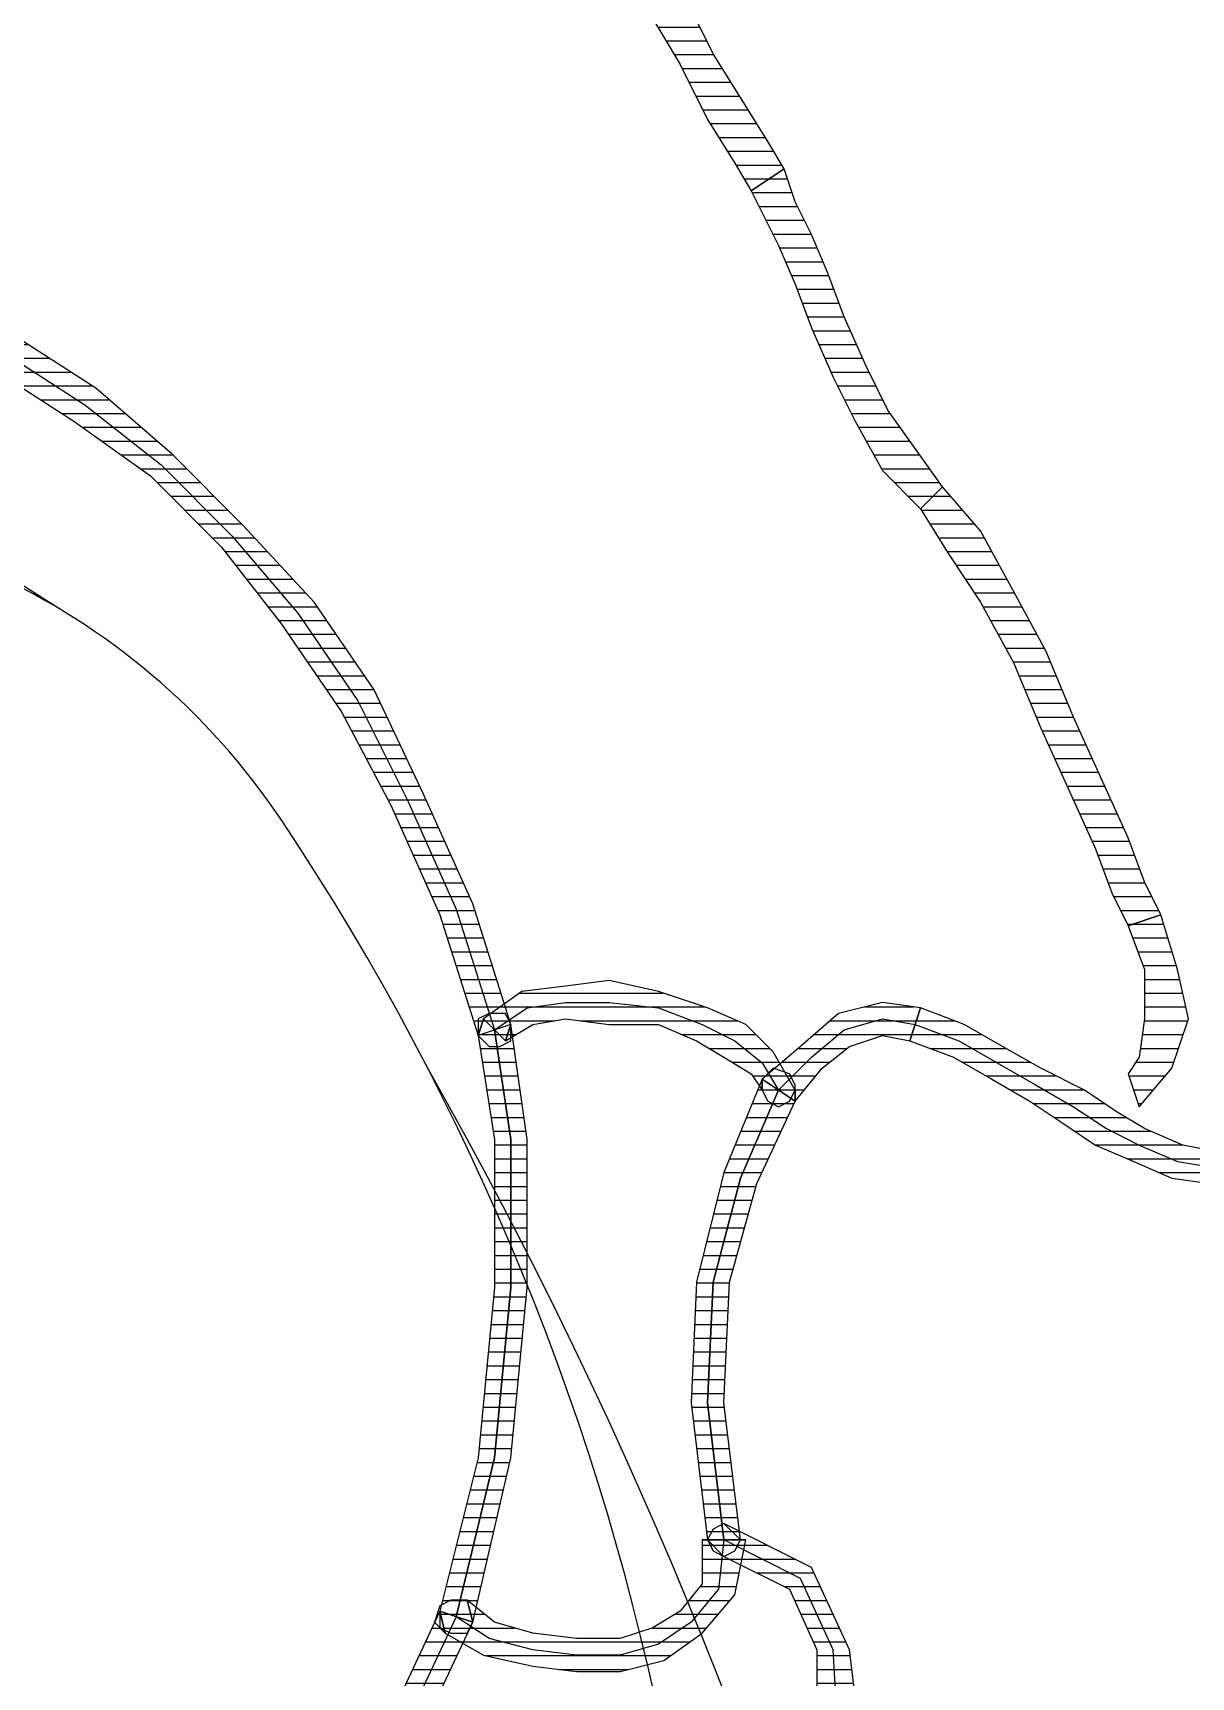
# Model space of a CAD drawing. Header units: millimetres. Extents: x 33350 to 35310, y -217097 to -211540.
# Drawn here: x 34466.5 to 34476.99, y -214526.73 to -214511.83 of the extents above; entities that cross this region are included whole.
import ezdxf

# ---------------------------------------------------------------- set-up
doc = ezdxf.new("R2010")
doc.units = ezdxf.units.MM
doc.header["$LTSCALE"] = 60
doc.header["$MEASUREMENT"] = 0
pattern_1 = [(360, (-5108.51305, -673.59423), (1e-16, 0.125), [25])]

# ---------------------------------------------------------------- blocks, each defined once
blk = doc.blocks.new('by')
at = {"ltscale": 30}
h = blk.add_hatch(dxfattribs=at)
h.set_pattern_fill('DC_LINES', color=256, scale=0.1, style=0)
h.set_pattern_definition(pattern_1)
edge = h.paths.add_edge_path(flags=0)
edge.add_line((6408.621, 2233.102), (6408.522, 2233.102))
edge.add_line((6408.522, 2233.102), (6410.007, 2232.754))
edge.add_line((6410.007, 2232.754), (6411.342, 2232.158))
edge.add_line((6411.342, 2232.158), (6412.529, 2231.314))
edge.add_line((6412.529, 2231.314), (6413.519, 2230.32))
edge.add_line((6413.519, 2230.32), (6414.41, 2229.277))
edge.add_line((6414.41, 2229.277), (6415.102, 2228.234))
edge.add_line((6415.102, 2228.234), (6415.596, 2227.191))
edge.add_line((6415.596, 2227.191), (6415.993, 2226.346))
edge.add_line((6415.993, 2226.346), (6415.696, 2226.247))
edge.add_line((6415.696, 2226.247), (6415.3, 2227.092))
edge.add_line((6415.3, 2227.092), (6414.805, 2228.035))
edge.add_line((6414.805, 2228.035), (6414.113, 2229.079))
edge.add_line((6414.113, 2229.079), (6413.321, 2230.122))
edge.add_line((6413.321, 2230.122), (6412.332, 2231.016))
edge.add_line((6412.332, 2231.016), (6411.144, 2231.86))
edge.add_line((6411.144, 2231.86), (6409.907, 2232.456))
edge.add_line((6409.907, 2232.456), (6408.522, 2232.804))
edge.add_line((6408.522, 2232.804), (6408.423, 2232.804))
edge.add_line((6408.423, 2232.804), (6408.522, 2232.804))
edge.add_line((6408.522, 2232.804), (6408.423, 2232.854))
edge.add_line((6408.423, 2232.854), (6408.374, 2232.953))
edge.add_line((6408.374, 2232.953), (6408.423, 2233.052))
edge.add_line((6408.423, 2233.052), (6408.522, 2233.102))
h = blk.add_hatch(dxfattribs=at)
h.set_pattern_fill('DC_LINES', color=256, scale=0.1, style=0)
h.set_pattern_definition(pattern_1)
edge = h.paths.add_edge_path(flags=0)
edge.add_line((6418.12, 2225.601), (6418.268, 2225.75))
edge.add_line((6418.268, 2225.75), (6418.862, 2226.048))
edge.add_line((6418.862, 2226.048), (6419.11, 2226.595))
edge.add_line((6419.11, 2226.595), (6419.11, 2227.439))
edge.add_line((6419.11, 2227.439), (6419.11, 2228.482))
edge.add_line((6419.11, 2228.482), (6419.159, 2229.526))
edge.add_line((6419.159, 2229.526), (6419.407, 2230.569))
edge.add_line((6419.407, 2230.569), (6420.05, 2231.513))
edge.add_line((6420.05, 2231.513), (6421.187, 2232.158))
edge.add_line((6421.187, 2232.158), (6421.287, 2231.86))
edge.add_line((6421.287, 2231.86), (6420.248, 2231.214))
edge.add_line((6420.248, 2231.214), (6419.703, 2230.469))
edge.add_line((6419.703, 2230.469), (6419.456, 2229.526))
edge.add_line((6419.456, 2229.526), (6419.506, 2228.482))
edge.add_line((6419.506, 2228.482), (6419.506, 2227.439))
edge.add_line((6419.506, 2227.439), (6419.407, 2226.595))
edge.add_line((6419.407, 2226.595), (6419.06, 2225.85))
edge.add_line((6419.06, 2225.85), (6418.268, 2225.452))
edge.add_line((6418.268, 2225.452), (6418.417, 2225.601))
edge.add_line((6418.417, 2225.601), (6418.268, 2225.452))
edge.add_line((6418.268, 2225.452), (6418.17, 2225.502))
edge.add_line((6418.17, 2225.502), (6418.12, 2225.601))
edge.add_line((6418.12, 2225.601), (6418.17, 2225.701))
edge.add_line((6418.17, 2225.701), (6418.268, 2225.75))
h = blk.add_hatch(dxfattribs=at)
h.set_pattern_fill('DC_LINES', color=256, scale=0.1, style=0)
h.set_pattern_definition(pattern_1)
edge = h.paths.add_edge_path(flags=0)
edge.add_line((6415.696, 2226.247), (6415.745, 2226.446))
edge.add_line((6415.745, 2226.446), (6416.092, 2226.644))
edge.add_line((6416.092, 2226.644), (6416.537, 2226.744))
edge.add_line((6416.537, 2226.744), (6416.932, 2226.793))
edge.add_line((6416.932, 2226.793), (6417.329, 2226.793))
edge.add_line((6417.329, 2226.793), (6417.724, 2226.694))
edge.add_line((6417.724, 2226.694), (6418.071, 2226.446))
edge.add_line((6418.071, 2226.446), (6418.368, 2226.098))
edge.add_line((6418.368, 2226.098), (6418.467, 2225.601))
edge.add_line((6418.467, 2225.601), (6418.071, 2225.601))
edge.add_line((6418.071, 2225.601), (6418.071, 2225.999))
edge.add_line((6418.071, 2225.999), (6417.873, 2226.247))
edge.add_line((6417.873, 2226.247), (6417.626, 2226.396))
edge.add_line((6417.626, 2226.396), (6417.329, 2226.495))
edge.add_line((6417.329, 2226.495), (6416.932, 2226.495))
edge.add_line((6416.932, 2226.495), (6416.537, 2226.446))
edge.add_line((6416.537, 2226.446), (6416.19, 2226.346))
edge.add_line((6416.19, 2226.346), (6415.943, 2226.148))
edge.add_line((6415.943, 2226.148), (6415.993, 2226.346))
edge.add_line((6415.993, 2226.346), (6415.943, 2226.148))
edge.add_line((6415.943, 2226.148), (6415.795, 2226.148))
edge.add_line((6415.795, 2226.148), (6415.696, 2226.197))
edge.add_line((6415.696, 2226.197), (6415.646, 2226.346))
edge.add_line((6415.646, 2226.346), (6415.745, 2226.446))
h = blk.add_hatch(dxfattribs=at)
h.set_pattern_fill('DC_LINES', color=256, scale=0.1, style=0)
h.set_pattern_definition(pattern_1)
h.paths.add_polyline_path([(6415.993, 2226.346), (6416.339, 2224.856), (6416.487, 2223.316), (6416.487, 2221.975), (6416.339, 2220.932), (6416.042, 2221.031), (6416.19, 2221.975), (6416.19, 2223.316), (6416.042, 2224.856), (6415.696, 2226.247), (6415.696, 2226.396), (6415.795, 2226.446), (6415.943, 2226.446)], flags=0)
h = blk.add_hatch(dxfattribs=at)
h.set_pattern_fill('DC_LINES', color=256, scale=0.1, style=0)
h.set_pattern_definition(pattern_1)
edge = h.paths.add_edge_path(flags=0)
edge.add_line((6416.092, 2220.882), (6416.042, 2221.031))
edge.add_line((6416.042, 2221.031), (6416.19, 2221.975))
edge.add_line((6416.19, 2221.975), (6416.19, 2223.316))
edge.add_line((6416.19, 2223.316), (6416.042, 2224.856))
edge.add_line((6416.042, 2224.856), (6415.696, 2226.247))
edge.add_line((6415.696, 2226.247), (6415.993, 2226.346))
edge.add_line((6415.993, 2226.346), (6416.339, 2224.856))
edge.add_line((6416.339, 2224.856), (6416.487, 2223.316))
edge.add_line((6416.487, 2223.316), (6416.487, 2221.975))
edge.add_line((6416.487, 2221.975), (6416.339, 2220.932))
edge.add_line((6416.339, 2220.932), (6416.29, 2221.081))
edge.add_line((6416.29, 2221.081), (6416.339, 2220.932))
edge.add_line((6416.339, 2220.932), (6416.29, 2220.833))
edge.add_line((6416.29, 2220.833), (6416.141, 2220.833))
edge.add_line((6416.141, 2220.833), (6416.042, 2220.882))
edge.add_line((6416.042, 2220.882), (6416.042, 2221.031))
h = blk.add_hatch(dxfattribs=at)
h.set_pattern_fill('DC_LINES', color=256, scale=0.1, style=0)
h.set_pattern_definition(pattern_1)
edge = h.paths.add_edge_path(flags=0)
edge.add_line((6418.467, 2225.601), (6418.417, 2225.601))
edge.add_line((6418.417, 2225.601), (6418.268, 2224.359))
edge.add_line((6418.268, 2224.359), (6418.318, 2223.267))
edge.add_line((6418.318, 2223.267), (6418.565, 2222.372))
edge.add_line((6418.565, 2222.372), (6418.912, 2221.627))
edge.add_line((6418.912, 2221.627), (6418.615, 2221.429))
edge.add_line((6418.615, 2221.429), (6418.268, 2222.273))
edge.add_line((6418.268, 2222.273), (6418.021, 2223.267))
edge.add_line((6418.021, 2223.267), (6417.971, 2224.359))
edge.add_line((6417.971, 2224.359), (6418.12, 2225.601))
edge.add_line((6418.12, 2225.601), (6418.071, 2225.601))
edge.add_line((6418.071, 2225.601), (6418.12, 2225.601))
edge.add_line((6418.12, 2225.601), (6418.17, 2225.701))
edge.add_line((6418.17, 2225.701), (6418.268, 2225.75))
edge.add_line((6418.268, 2225.75), (6418.368, 2225.701))
edge.add_line((6418.368, 2225.701), (6418.417, 2225.601))
h = blk.add_hatch(dxfattribs=at)
h.set_pattern_fill('DC_LINES', color=256, scale=0.1, style=0)
h.set_pattern_definition(pattern_1)
h.paths.add_polyline_path([(6418.615, 2221.429), (6418.268, 2222.273), (6418.021, 2223.267), (6417.971, 2224.359), (6418.12, 2225.601), (6418.417, 2225.601), (6418.268, 2224.359), (6418.318, 2223.267), (6418.565, 2222.372), (6418.912, 2221.627), (6418.912, 2221.478), (6418.862, 2221.379), (6418.714, 2221.329)], flags=0)
h = blk.add_hatch(dxfattribs=at)
h.set_pattern_fill('DC_LINES', color=256, scale=0.1, style=0)
h.set_pattern_definition(pattern_1)
edge = h.paths.add_edge_path(flags=0)
edge.add_line((6422.82, 2222.124), (6422.672, 2222.074))
edge.add_line((6422.672, 2222.074), (6422.425, 2222.025))
edge.add_line((6422.425, 2222.025), (6422.078, 2221.876))
edge.add_line((6422.078, 2221.876), (6421.831, 2221.727))
edge.add_line((6421.831, 2221.727), (6421.534, 2221.528))
edge.add_line((6421.534, 2221.528), (6421.138, 2221.329))
edge.add_line((6421.138, 2221.329), (6420.792, 2221.131))
edge.add_line((6420.792, 2221.131), (6420.445, 2220.932))
edge.add_line((6420.445, 2220.932), (6420.05, 2220.783))
edge.add_line((6420.05, 2220.783), (6419.951, 2221.081))
edge.add_line((6419.951, 2221.081), (6420.346, 2221.23))
edge.add_line((6420.346, 2221.23), (6420.693, 2221.429))
edge.add_line((6420.693, 2221.429), (6421.039, 2221.627))
edge.add_line((6421.039, 2221.627), (6421.336, 2221.826))
edge.add_line((6421.336, 2221.826), (6421.633, 2222.025))
edge.add_line((6421.633, 2222.025), (6421.979, 2222.174))
edge.add_line((6421.979, 2222.174), (6422.326, 2222.323))
edge.add_line((6422.326, 2222.323), (6422.672, 2222.372))
edge.add_line((6422.672, 2222.372), (6422.523, 2222.323))
edge.add_line((6422.523, 2222.323), (6422.672, 2222.422))
edge.add_line((6422.672, 2222.422), (6422.82, 2222.372))
edge.add_line((6422.82, 2222.372), (6422.87, 2222.223))
edge.add_line((6422.87, 2222.223), (6422.82, 2222.074))
edge.add_line((6422.82, 2222.074), (6422.672, 2222.025))
h = blk.add_hatch(dxfattribs=at)
h.set_pattern_fill('DC_LINES', color=256, scale=0.1, style=0)
h.set_pattern_definition(pattern_1)
edge = h.paths.add_edge_path(flags=0)
edge.add_line((6418.912, 2221.627), (6418.912, 2221.528))
edge.add_line((6418.912, 2221.528), (6418.714, 2221.18))
edge.add_line((6418.714, 2221.18), (6418.467, 2220.932))
edge.add_line((6418.467, 2220.932), (6418.12, 2220.783))
edge.add_line((6418.12, 2220.783), (6417.675, 2220.634))
edge.add_line((6417.675, 2220.634), (6417.229, 2220.535))
edge.add_line((6417.229, 2220.535), (6416.834, 2220.584))
edge.add_line((6416.834, 2220.584), (6416.438, 2220.634))
edge.add_line((6416.438, 2220.634), (6416.092, 2220.882))
edge.add_line((6416.092, 2220.882), (6416.29, 2221.081))
edge.add_line((6416.29, 2221.081), (6416.537, 2220.932))
edge.add_line((6416.537, 2220.932), (6416.834, 2220.882))
edge.add_line((6416.834, 2220.882), (6417.229, 2220.932))
edge.add_line((6417.229, 2220.932), (6417.675, 2220.932))
edge.add_line((6417.675, 2220.932), (6418.021, 2221.081))
edge.add_line((6418.021, 2221.081), (6418.268, 2221.23))
edge.add_line((6418.268, 2221.23), (6418.515, 2221.379))
edge.add_line((6418.515, 2221.379), (6418.615, 2221.528))
edge.add_line((6418.615, 2221.528), (6418.615, 2221.429))
edge.add_line((6418.615, 2221.429), (6418.615, 2221.528))
edge.add_line((6418.615, 2221.528), (6418.665, 2221.627))
edge.add_line((6418.665, 2221.627), (6418.763, 2221.677))
edge.add_line((6418.763, 2221.677), (6418.862, 2221.627))
edge.add_line((6418.862, 2221.627), (6418.912, 2221.528))
h = blk.add_hatch(dxfattribs=at)
h.set_pattern_fill('DC_LINES', color=256, scale=0.1, style=0)
h.set_pattern_definition(pattern_1)
edge = h.paths.add_edge_path(flags=0)
edge.add_line((6420.05, 2220.783), (6419.703, 2220.733))
edge.add_line((6419.703, 2220.733), (6419.307, 2220.833))
edge.add_line((6419.307, 2220.833), (6418.961, 2221.131))
edge.add_line((6418.961, 2221.131), (6418.615, 2221.429))
edge.add_line((6418.615, 2221.429), (6418.912, 2221.627))
edge.add_line((6418.912, 2221.627), (6419.159, 2221.329))
edge.add_line((6419.159, 2221.329), (6419.407, 2221.131))
edge.add_line((6419.407, 2221.131), (6419.703, 2221.031))
edge.add_line((6419.703, 2221.031), (6419.951, 2221.081))
h = blk.add_hatch(dxfattribs=at)
h.set_pattern_fill('DC_LINES', color=256, scale=0.1, style=0)
h.set_pattern_definition(pattern_1)
edge = h.paths.add_edge_path(flags=0)
edge.add_line((6421.929, 2220.038), (6422.078, 2220.435))
edge.add_line((6422.078, 2220.435), (6422.078, 2220.882))
edge.add_line((6422.078, 2220.882), (6422.029, 2221.23))
edge.add_line((6422.029, 2221.23), (6421.929, 2221.379))
edge.add_line((6421.929, 2221.379), (6422.029, 2221.677))
edge.add_line((6422.029, 2221.677), (6422.326, 2221.329))
edge.add_line((6422.326, 2221.329), (6422.474, 2220.882))
edge.add_line((6422.474, 2220.882), (6422.375, 2220.435))
edge.add_line((6422.375, 2220.435), (6422.226, 2219.938))
h = blk.add_hatch(dxfattribs=at)
h.set_pattern_fill('DC_LINES', color=256, scale=0.1, style=0)
h.set_pattern_definition(pattern_1)
edge = h.paths.add_edge_path(flags=0)
edge.add_line((6422.029, 2221.677), (6422.326, 2221.329))
edge.add_line((6422.326, 2221.329), (6422.474, 2220.882))
edge.add_line((6422.474, 2220.882), (6422.375, 2220.435))
edge.add_line((6422.375, 2220.435), (6422.226, 2219.938))
edge.add_line((6422.226, 2219.938), (6421.929, 2220.038))
edge.add_line((6421.929, 2220.038), (6422.078, 2220.435))
edge.add_line((6422.078, 2220.435), (6422.078, 2220.882))
edge.add_line((6422.078, 2220.882), (6422.029, 2221.23))
edge.add_line((6422.029, 2221.23), (6421.929, 2221.379))
h = blk.add_hatch(dxfattribs=at)
h.set_pattern_fill('DC_LINES', color=256, scale=0.1, style=0)
h.set_pattern_definition(pattern_1)
h.paths.add_polyline_path([(6416.339, 2220.932), (6415.993, 2219.839), (6415.548, 2218.846), (6415.102, 2217.902), (6414.558, 2217.107), (6413.915, 2216.412), (6413.271, 2215.766), (6412.579, 2215.17), (6411.886, 2214.723), (6411.144, 2214.325), (6410.452, 2214.027), (6409.71, 2213.729), (6408.968, 2213.53), (6408.274, 2213.381), (6407.632, 2213.232), (6407.038, 2213.183), (6406.444, 2213.133), (6406.444, 2213.431), (6407.038, 2213.481), (6407.632, 2213.53), (6408.274, 2213.679), (6408.968, 2213.829), (6409.61, 2214.027), (6410.352, 2214.325), (6411.045, 2214.623), (6411.688, 2215.021), (6412.381, 2215.468), (6413.074, 2215.964), (6413.717, 2216.61), (6414.261, 2217.306), (6414.805, 2218.1), (6415.251, 2218.945), (6415.696, 2219.938), (6416.042, 2221.031), (6416.141, 2221.131), (6416.24, 2221.131), (6416.339, 2221.081)], flags=0)
h = blk.add_hatch(dxfattribs=at)
h.set_pattern_fill('DC_LINES', color=256, scale=0.1, style=0)
h.set_pattern_definition(pattern_1)
edge = h.paths.add_edge_path(flags=0)
edge.add_line((6420.05, 2216.263), (6420.297, 2216.66))
edge.add_line((6420.297, 2216.66), (6420.593, 2217.107))
edge.add_line((6420.593, 2217.107), (6420.89, 2217.653))
edge.add_line((6420.89, 2217.653), (6421.138, 2218.25))
edge.add_line((6421.138, 2218.25), (6421.385, 2218.796))
edge.add_line((6421.385, 2218.796), (6421.633, 2219.342))
edge.add_line((6421.633, 2219.342), (6421.781, 2219.74))
edge.add_line((6421.781, 2219.74), (6421.929, 2220.038))
edge.add_line((6421.929, 2220.038), (6422.226, 2219.938))
edge.add_line((6422.226, 2219.938), (6422.078, 2219.64))
edge.add_line((6422.078, 2219.64), (6421.929, 2219.243))
edge.add_line((6421.929, 2219.243), (6421.682, 2218.697))
edge.add_line((6421.682, 2218.697), (6421.435, 2218.15))
edge.add_line((6421.435, 2218.15), (6421.187, 2217.554))
edge.add_line((6421.187, 2217.554), (6420.89, 2217.008))
edge.add_line((6420.89, 2217.008), (6420.593, 2216.461))
edge.add_line((6420.593, 2216.461), (6420.248, 2216.064))
h = blk.add_hatch(dxfattribs=at)
h.set_pattern_fill('DC_LINES', color=256, scale=0.1, style=0)
h.set_pattern_definition(pattern_1)
edge = h.paths.add_edge_path(flags=0)
edge.add_line((6422.226, 2219.938), (6422.078, 2219.64))
edge.add_line((6422.078, 2219.64), (6421.929, 2219.243))
edge.add_line((6421.929, 2219.243), (6421.682, 2218.697))
edge.add_line((6421.682, 2218.697), (6421.435, 2218.15))
edge.add_line((6421.435, 2218.15), (6421.187, 2217.554))
edge.add_line((6421.187, 2217.554), (6420.89, 2217.008))
edge.add_line((6420.89, 2217.008), (6420.593, 2216.461))
edge.add_line((6420.593, 2216.461), (6420.248, 2216.064))
edge.add_line((6420.248, 2216.064), (6420.05, 2216.263))
edge.add_line((6420.05, 2216.263), (6420.297, 2216.66))
edge.add_line((6420.297, 2216.66), (6420.593, 2217.107))
edge.add_line((6420.593, 2217.107), (6420.89, 2217.653))
edge.add_line((6420.89, 2217.653), (6421.138, 2218.25))
edge.add_line((6421.138, 2218.25), (6421.385, 2218.796))
edge.add_line((6421.385, 2218.796), (6421.633, 2219.342))
edge.add_line((6421.633, 2219.342), (6421.781, 2219.74))
edge.add_line((6421.781, 2219.74), (6421.929, 2220.038))
h = blk.add_hatch(dxfattribs=at)
h.set_pattern_fill('DC_LINES', color=256, scale=0.1, style=0)
h.set_pattern_definition(pattern_1)
edge = h.paths.add_edge_path(flags=0)
edge.add_line((6420.248, 2216.064), (6420, 2215.716))
edge.add_line((6420, 2215.716), (6419.753, 2215.368))
edge.add_line((6419.753, 2215.368), (6419.555, 2214.971))
edge.add_line((6419.555, 2214.971), (6419.357, 2214.524))
edge.add_line((6419.357, 2214.524), (6419.209, 2214.127))
edge.add_line((6419.209, 2214.127), (6419.06, 2213.779))
edge.add_line((6419.06, 2213.779), (6418.912, 2213.481))
edge.add_line((6418.912, 2213.481), (6418.813, 2213.183))
edge.add_line((6418.813, 2213.183), (6418.515, 2213.381))
edge.add_line((6418.515, 2213.381), (6418.615, 2213.58))
edge.add_line((6418.615, 2213.58), (6418.763, 2213.878))
edge.add_line((6418.763, 2213.878), (6418.912, 2214.226))
edge.add_line((6418.912, 2214.226), (6419.06, 2214.623))
edge.add_line((6419.06, 2214.623), (6419.258, 2215.07))
edge.add_line((6419.258, 2215.07), (6419.456, 2215.468))
edge.add_line((6419.456, 2215.468), (6419.703, 2215.915))
edge.add_line((6419.703, 2215.915), (6420.05, 2216.263))
h = blk.add_hatch(dxfattribs=at)
h.set_pattern_fill('DC_LINES', color=256, scale=0.1, style=0)
h.set_pattern_definition(pattern_1)
edge = h.paths.add_edge_path(flags=0)
edge.add_line((6418.515, 2213.381), (6418.615, 2213.58))
edge.add_line((6418.615, 2213.58), (6418.763, 2213.878))
edge.add_line((6418.763, 2213.878), (6418.912, 2214.226))
edge.add_line((6418.912, 2214.226), (6419.06, 2214.623))
edge.add_line((6419.06, 2214.623), (6419.258, 2215.07))
edge.add_line((6419.258, 2215.07), (6419.456, 2215.468))
edge.add_line((6419.456, 2215.468), (6419.703, 2215.915))
edge.add_line((6419.703, 2215.915), (6420.05, 2216.263))
edge.add_line((6420.05, 2216.263), (6420.248, 2216.064))
edge.add_line((6420.248, 2216.064), (6420, 2215.716))
edge.add_line((6420, 2215.716), (6419.753, 2215.368))
edge.add_line((6419.753, 2215.368), (6419.555, 2214.971))
edge.add_line((6419.555, 2214.971), (6419.357, 2214.524))
edge.add_line((6419.357, 2214.524), (6419.209, 2214.127))
edge.add_line((6419.209, 2214.127), (6419.06, 2213.779))
edge.add_line((6419.06, 2213.779), (6418.912, 2213.481))
edge.add_line((6418.912, 2213.481), (6418.813, 2213.183))
h = blk.add_hatch(dxfattribs=at)
h.set_pattern_fill('DC_LINES', color=256, scale=0.1, style=0)
h.set_pattern_definition(pattern_1)
edge = h.paths.add_edge_path(flags=0)
edge.add_line((6416.487, 2210.004), (6416.537, 2210.103))
edge.add_line((6416.537, 2210.103), (6416.685, 2210.351))
edge.add_line((6416.685, 2210.351), (6416.932, 2210.749))
edge.add_line((6416.932, 2210.749), (6417.229, 2211.246))
edge.add_line((6417.229, 2211.246), (6417.576, 2211.742))
edge.add_line((6417.576, 2211.742), (6417.873, 2212.239))
edge.add_line((6417.873, 2212.239), (6418.12, 2212.736))
edge.add_line((6418.12, 2212.736), (6418.368, 2213.133))
edge.add_line((6418.368, 2213.133), (6418.515, 2213.381))
edge.add_line((6418.515, 2213.381), (6418.813, 2213.183))
edge.add_line((6418.813, 2213.183), (6418.665, 2212.934))
edge.add_line((6418.665, 2212.934), (6418.417, 2212.537))
edge.add_line((6418.417, 2212.537), (6418.17, 2212.14))
edge.add_line((6418.17, 2212.14), (6417.873, 2211.543))
edge.add_line((6417.873, 2211.543), (6417.526, 2211.047))
edge.add_line((6417.526, 2211.047), (6417.229, 2210.55))
edge.add_line((6417.229, 2210.55), (6416.982, 2210.153))
edge.add_line((6416.982, 2210.153), (6416.735, 2209.904))
edge.add_line((6416.735, 2209.904), (6416.784, 2210.004))
edge.add_line((6416.784, 2210.004), (6416.735, 2209.904))
edge.add_line((6416.735, 2209.904), (6416.635, 2209.855))
edge.add_line((6416.635, 2209.855), (6416.587, 2209.904))
edge.add_line((6416.587, 2209.904), (6416.537, 2210.004))
edge.add_line((6416.537, 2210.004), (6416.537, 2210.103))
h = blk.add_hatch(dxfattribs=at)
h.set_pattern_fill('DC_LINES', color=256, scale=0.1, style=0)
h.set_pattern_definition(pattern_1)
edge = h.paths.add_edge_path(flags=0)
edge.add_line((6418.813, 2213.183), (6418.665, 2212.934))
edge.add_line((6418.665, 2212.934), (6418.417, 2212.537))
edge.add_line((6418.417, 2212.537), (6418.17, 2212.14))
edge.add_line((6418.17, 2212.14), (6417.873, 2211.543))
edge.add_line((6417.873, 2211.543), (6417.526, 2211.047))
edge.add_line((6417.526, 2211.047), (6417.229, 2210.55))
edge.add_line((6417.229, 2210.55), (6416.982, 2210.153))
edge.add_line((6416.982, 2210.153), (6416.735, 2209.904))
edge.add_line((6416.735, 2209.904), (6416.537, 2210.103))
edge.add_line((6416.537, 2210.103), (6416.685, 2210.351))
edge.add_line((6416.685, 2210.351), (6416.932, 2210.749))
edge.add_line((6416.932, 2210.749), (6417.229, 2211.246))
edge.add_line((6417.229, 2211.246), (6417.576, 2211.742))
edge.add_line((6417.576, 2211.742), (6417.873, 2212.239))
edge.add_line((6417.873, 2212.239), (6418.12, 2212.736))
edge.add_line((6418.12, 2212.736), (6418.368, 2213.133))
edge.add_line((6418.368, 2213.133), (6418.515, 2213.381))
for p, q in [((6419.11, 2226.595, -4.505), (6419.11, 2227.439, -4.505)), ((6419.307, 2227.439, -4.505), (6419.258, 2226.595, -4.505)), ((6419.506, 2227.439, -4.505), (6419.407, 2226.595, -4.505)), ((6415.696, 2226.247, -4.505), (6415.3, 2227.092, -4.505)), ((6415.844, 2226.297, -4.505), (6415.448, 2227.141, -4.505)), ((6415.596, 2227.191, -4.505), (6415.993, 2226.346, -4.505)), ((6416.537, 2226.744, -4.505), (6416.932, 2226.793, -4.505)), ((6416.932, 2226.793, -4.505), (6417.329, 2226.793, -4.505)), ((6417.329, 2226.793, -4.505), (6417.724, 2226.694, -4.505)), ((6415.745, 2226.446, -4.505), (6416.092, 2226.644, -4.505)), ((6416.092, 2226.644, -4.505), (6416.537, 2226.744, -4.505)), ((6416.932, 2226.644, -4.505), (6416.537, 2226.595, -4.505)), ((6417.329, 2226.644, -4.505), (6416.932, 2226.644, -4.505)), ((6417.675, 2226.545, -4.505), (6417.329, 2226.644, -4.505)), ((6417.724, 2226.694, -4.505), (6418.071, 2226.446, -4.505)), ((6416.141, 2226.495, -4.505), (6415.844, 2226.297, -4.505)), ((6416.537, 2226.595, -4.505), (6416.141, 2226.495, -4.505)), ((6416.932, 2226.495, -4.505), (6416.537, 2226.446, -4.505)), ((6417.329, 2226.495, -4.505), (6416.932, 2226.495, -4.505)), ((6417.626, 2226.396, -4.505), (6417.329, 2226.495, -4.505)), ((6417.971, 2226.346, -4.505), (6417.675, 2226.545, -4.505)), ((6418.862, 2226.048, -4.505), (6419.11, 2226.595, -4.505)), ((6419.258, 2226.595, -4.505), (6418.961, 2225.949, -4.505)), ((6419.407, 2226.595, -4.505), (6419.06, 2225.85, -4.505)), ((6415.646, 2226.346, -4.505), (6415.745, 2226.446, -4.505)), ((6415.696, 2226.197, -4.505), (6415.646, 2226.346, -4.505)), ((6415.696, 2226.247, -4.505), (6415.745, 2226.446, -4.505)), ((6415.745, 2226.446, -4.505), (6415.696, 2226.247, -4.505)), ((6415.696, 2226.396, -4.505), (6415.795, 2226.446, -4.505)), ((6415.696, 2226.247, -4.505), (6415.696, 2226.396, -4.505)), ((6415.993, 2226.346, -4.505), (6415.696, 2226.247, -4.505)), ((6415.696, 2226.247, -4.505), (6415.993, 2226.346, -4.505)), ((6415.795, 2226.446, -4.505), (6415.943, 2226.446, -4.505)), ((6415.943, 2226.446, -4.505), (6415.993, 2226.346, -4.505)), ((6416.19, 2226.346, -4.505), (6415.943, 2226.148, -4.505)), ((6415.943, 2226.148, -4.505), (6415.993, 2226.346, -4.505)), ((6415.993, 2226.346, -4.505), (6415.943, 2226.148, -4.505)), ((6415.993, 2226.346, -4.505), (6416.339, 2224.856, -4.505)), ((6415.993, 2226.346, -4.505), (6415.993, 2226.346, -4.505)), ((6415.993, 2226.346, -4.505), (6416.339, 2224.856, -4.505)), ((6415.993, 2226.346, -4.505), (6415.993, 2226.346, -4.505)), ((6415.993, 2226.346, -4.505), (6415.993, 2226.346, -4.505)), ((6416.537, 2226.446, -4.505), (6416.19, 2226.346, -4.505)), ((6417.873, 2226.247, -4.505), (6417.626, 2226.396, -4.505)), ((6418.219, 2226.048, -4.505), (6417.971, 2226.346, -4.505)), ((6418.071, 2226.446, -4.505), (6418.368, 2226.098, -4.505)), ((6415.696, 2226.247, -4.505), (6415.696, 2226.247, -4.505)), ((6416.042, 2224.856, -4.505), (6415.696, 2226.247, -4.505)), ((6416.042, 2224.856, -4.505), (6415.696, 2226.247, -4.505)), ((6415.696, 2226.247, -4.505), (6415.696, 2226.247, -4.505)), ((6415.696, 2226.247, -4.505), (6415.696, 2226.247, -4.505)), ((6415.795, 2226.148, -4.505), (6415.696, 2226.197, -4.505)), ((6416.19, 2224.856, -4.505), (6415.844, 2226.297, -4.505)), ((6415.844, 2226.297, -4.505), (6416.19, 2224.856, -4.505)), ((6418.071, 2225.999, -4.505), (6417.873, 2226.247, -4.505)), ((6415.943, 2226.148, -4.505), (6415.795, 2226.148, -4.505)), ((6418.268, 2225.601, -4.505), (6418.219, 2226.048, -4.505)), ((6418.268, 2225.75, -4.505), (6418.862, 2226.048, -4.505)), ((6418.368, 2226.098, -4.505), (6418.467, 2225.601, -4.505)), ((6418.071, 2225.601, -4.505), (6418.071, 2225.999, -4.505)), ((6418.961, 2225.949, -4.505), (6418.268, 2225.601, -4.505)), ((6418.12, 2225.601, -4.505), (6418.268, 2225.75, -4.505)), ((6418.268, 2225.75, -4.505), (6418.12, 2225.601, -4.505)), ((6418.17, 2225.701, -4.505), (6418.268, 2225.75, -4.505)), ((6418.17, 2225.701, -4.505), (6418.268, 2225.75, -4.505)), ((6419.06, 2225.85, -4.505), (6418.268, 2225.452, -4.505)), ((6418.268, 2225.75, -4.505), (6418.368, 2225.701, -4.505)), ((6417.971, 2224.359, -4.505), (6418.12, 2225.601, -4.505)), ((6417.971, 2224.359, -4.505), (6418.12, 2225.601, -4.505)), ((6418.467, 2225.601, -4.505), (6418.071, 2225.601, -4.505)), ((6418.12, 2225.601, -4.505), (6418.071, 2225.601, -4.505)), ((6418.071, 2225.601, -4.505), (6418.12, 2225.601, -4.505)), ((6418.12, 2225.601, -4.505), (6418.17, 2225.701, -4.505)), ((6418.12, 2225.601, -4.505), (6418.17, 2225.701, -4.505)), ((6418.268, 2225.601, -4.505), (6418.12, 2224.359, -4.505)), ((6418.17, 2225.502, -4.505), (6418.12, 2225.601, -4.505)), ((6418.12, 2225.601, -4.505), (6418.12, 2225.601, -4.505)), ((6418.12, 2224.359, -4.505), (6418.268, 2225.601, -4.505)), ((6418.12, 2225.601, -4.505), (6418.417, 2225.601, -4.505)), ((6418.268, 2225.601, -4.505), (6418.268, 2225.601, -4.505)), ((6418.268, 2225.601, -4.505), (6418.268, 2225.601, -4.505)), ((6418.268, 2225.452, -4.505), (6418.417, 2225.601, -4.505)), ((6418.417, 2225.601, -4.505), (6418.268, 2225.452, -4.505)), ((6418.417, 2225.601, -4.505), (6418.268, 2224.359, -4.505)), ((6418.417, 2225.601, -4.505), (6418.268, 2224.359, -4.505)), ((6418.368, 2225.701, -4.505), (6418.417, 2225.601, -4.505)), ((6418.467, 2225.601, -4.505), (6418.417, 2225.601, -4.505)), ((6418.417, 2225.601, -4.505), (6418.467, 2225.601, -4.505)), ((6418.467, 2225.601, -4.505), (6418.467, 2225.601, -4.505)), ((6418.268, 2225.452, -4.505), (6418.17, 2225.502, -4.505)), ((6416.19, 2223.316, -4.505), (6416.042, 2224.856, -4.505)), ((6416.19, 2223.316, -4.505), (6416.042, 2224.856, -4.505)), ((6416.339, 2223.316, -4.505), (6416.19, 2224.856, -4.505)), ((6416.19, 2224.856, -4.505), (6416.339, 2223.316, -4.505)), ((6416.339, 2224.856, -4.505), (6416.487, 2223.316, -4.505)), ((6416.339, 2224.856, -4.505), (6416.487, 2223.316, -4.505)), ((6418.021, 2223.267, -4.505), (6417.971, 2224.359, -4.505)), ((6418.021, 2223.267, -4.505), (6417.971, 2224.359, -4.505)), ((6418.12, 2224.359, -4.505), (6418.17, 2223.267, -4.505)), ((6418.17, 2223.267, -4.505), (6418.12, 2224.359, -4.505)), ((6418.268, 2224.359, -4.505), (6418.318, 2223.267, -4.505)), ((6418.268, 2224.359, -4.505), (6418.318, 2223.267, -4.505)), ((6416.19, 2221.975, -4.505), (6416.19, 2223.316, -4.505)), ((6416.19, 2221.975, -4.505), (6416.19, 2223.316, -4.505)), ((6416.339, 2221.975, -4.505), (6416.339, 2223.316, -4.505)), ((6416.339, 2223.316, -4.505), (6416.339, 2221.975, -4.505)), ((6416.487, 2223.316, -4.505), (6416.487, 2221.975, -4.505)), ((6416.487, 2223.316, -4.505), (6416.487, 2221.975, -4.505)), ((6418.268, 2222.273, -4.505), (6418.021, 2223.267, -4.505)), ((6418.268, 2222.273, -4.505), (6418.021, 2223.267, -4.505)), ((6418.17, 2223.267, -4.505), (6418.417, 2222.323, -4.505)), ((6418.417, 2222.323, -4.505), (6418.17, 2223.267, -4.505)), ((6418.318, 2223.267, -4.505), (6418.565, 2222.372, -4.505)), ((6418.318, 2223.267, -4.505), (6418.565, 2222.372, -4.505)), ((6418.417, 2222.323, -4.505), (6418.763, 2221.528, -4.505)), ((6418.763, 2221.528, -4.505), (6418.417, 2222.323, -4.505)), ((6418.565, 2222.372, -4.505), (6418.912, 2221.627, -4.505)), ((6418.565, 2222.372, -4.505), (6418.912, 2221.627, -4.505)), ((6421.979, 2222.174, -4.505), (6422.326, 2222.323, -4.505)), ((6422.326, 2222.323, -4.505), (6422.672, 2222.372, -4.505)), ((6418.615, 2221.429, -4.505), (6418.268, 2222.273, -4.505)), ((6418.615, 2221.429, -4.505), (6418.268, 2222.273, -4.505)), ((6421.633, 2222.025, -4.505), (6421.979, 2222.174, -4.505)), ((6422.029, 2222.025, -4.505), (6422.375, 2222.174, -4.505)), ((6422.375, 2222.174, -4.505), (6422.672, 2222.223, -4.505)), ((6421.336, 2221.826, -4.505), (6421.633, 2222.025, -4.505)), ((6421.732, 2221.876, -4.505), (6422.029, 2222.025, -4.505)), ((6422.425, 2222.025, -4.505), (6422.078, 2221.876, -4.505)), ((6422.672, 2222.074, -4.505), (6422.425, 2222.025, -4.505)), ((6416.042, 2221.031, -4.505), (6416.19, 2221.975, -4.505)), ((6416.042, 2221.031, -4.505), (6416.19, 2221.975, -4.505)), ((6416.19, 2220.982, -4.505), (6416.339, 2221.975, -4.505)), ((6416.339, 2221.975, -4.505), (6416.19, 2220.982, -4.505)), ((6416.487, 2221.975, -4.505), (6416.339, 2220.932, -4.505)), ((6416.487, 2221.975, -4.505), (6416.339, 2220.932, -4.505)), ((6421.435, 2221.677, -4.505), (6421.732, 2221.876, -4.505)), ((6422.078, 2221.876, -4.505), (6421.831, 2221.727, -4.505)), ((6421.039, 2221.627, -4.505), (6421.336, 2221.826, -4.505)), ((6421.831, 2221.727, -4.505), (6421.534, 2221.528, -4.505)), ((6418.615, 2221.528, -4.505), (6418.665, 2221.627, -4.505)), ((6418.912, 2221.627, -4.505), (6418.615, 2221.429, -4.505)), ((6418.615, 2221.429, -4.505), (6418.912, 2221.627, -4.505)), ((6418.665, 2221.627, -4.505), (6418.763, 2221.677, -4.505)), ((6418.763, 2221.677, -4.505), (6418.862, 2221.627, -4.505)), ((6418.862, 2221.627, -4.505), (6418.912, 2221.528, -4.505)), ((6418.912, 2221.627, -4.505), (6418.912, 2221.528, -4.505)), ((6418.912, 2221.528, -4.505), (6418.912, 2221.627, -4.505)), ((6418.912, 2221.627, -4.505), (6418.912, 2221.627, -4.505)), ((6418.912, 2221.627, -4.505), (6418.912, 2221.627, -4.505)), ((6418.912, 2221.627, -4.505), (6418.912, 2221.627, -4.505)), ((6418.912, 2221.627, -4.505), (6418.912, 2221.478, -4.505)), ((6418.912, 2221.627, -4.505), (6419.159, 2221.329, -4.505)), ((6420.693, 2221.429, -4.505), (6421.039, 2221.627, -4.505)), ((6421.089, 2221.478, -4.505), (6421.435, 2221.677, -4.505)), ((6421.929, 2221.379, -4.505), (6422.029, 2221.677, -4.505)), ((6421.929, 2221.379, -4.505), (6422.029, 2221.677, -4.505)), ((6422.029, 2221.677, -4.505), (6422.326, 2221.329, -4.505)), ((6422.029, 2221.677, -4.505), (6422.029, 2221.677, -4.505)), ((6422.029, 2221.677, -4.505), (6422.326, 2221.329, -4.505)), ((6422.029, 2221.677, -4.505), (6422.029, 2221.677, -4.505)), ((6418.515, 2221.379, -4.505), (6418.615, 2221.528, -4.505)), ((6418.615, 2221.528, -4.505), (6418.615, 2221.429, -4.505)), ((6418.615, 2221.429, -4.505), (6418.615, 2221.528, -4.505)), ((6418.615, 2221.28, -4.505), (6418.763, 2221.528, -4.505)), ((6418.615, 2221.429, -4.505), (6418.615, 2221.429, -4.505)), ((6418.714, 2221.329, -4.505), (6418.615, 2221.429, -4.505)), ((6418.615, 2221.429, -4.505), (6418.615, 2221.429, -4.505)), ((6418.615, 2221.429, -4.505), (6418.615, 2221.429, -4.505)), ((6418.961, 2221.131, -4.505), (6418.615, 2221.429, -4.505)), ((6418.912, 2221.528, -4.505), (6418.714, 2221.18, -4.505)), ((6418.763, 2221.528, -4.505), (6419.06, 2221.23, -4.505)), ((6418.763, 2221.528, -4.505), (6418.763, 2221.528, -4.505)), ((6418.763, 2221.528, -4.505), (6418.763, 2221.528, -4.505)), ((6418.912, 2221.478, -4.505), (6418.862, 2221.379, -4.505)), ((6420.346, 2221.23, -4.505), (6420.693, 2221.429, -4.505)), ((6420.742, 2221.28, -4.505), (6421.089, 2221.478, -4.505)), ((6421.534, 2221.528, -4.505), (6421.138, 2221.329, -4.505)), ((6418.268, 2221.23, -4.505), (6418.515, 2221.379, -4.505)), ((6418.368, 2221.081, -4.505), (6418.615, 2221.28, -4.505)), ((6418.862, 2221.379, -4.505), (6418.714, 2221.329, -4.505)), ((6419.159, 2221.329, -4.505), (6419.407, 2221.131, -4.505)), ((6420.396, 2221.081, -4.505), (6420.742, 2221.28, -4.505)), ((6421.138, 2221.329, -4.505), (6420.792, 2221.131, -4.505)), ((6422.029, 2221.23, -4.505), (6421.929, 2221.379, -4.505)), ((6422.029, 2221.23, -4.505), (6421.929, 2221.379, -4.505)), ((6421.929, 2221.379, -4.505), (6421.929, 2221.379, -4.505)), ((6422.326, 2221.329, -4.505), (6422.474, 2220.882, -4.505)), ((6422.326, 2221.329, -4.505), (6422.474, 2220.882, -4.505)), ((6416.042, 2221.031, -4.505), (6416.141, 2221.131, -4.505)), ((6416.141, 2221.131, -4.505), (6416.24, 2221.131, -4.505)), ((6416.24, 2221.131, -4.505), (6416.339, 2221.081, -4.505)), ((6418.021, 2221.081, -4.505), (6418.268, 2221.23, -4.505)), ((6418.714, 2221.18, -4.505), (6418.467, 2220.932, -4.505)), ((6419.307, 2220.833, -4.505), (6418.961, 2221.131, -4.505)), ((6419.06, 2221.23, -4.505), (6419.357, 2220.982, -4.505)), ((6419.407, 2221.131, -4.505), (6419.703, 2221.031, -4.505)), ((6419.951, 2221.081, -4.505), (6420.346, 2221.23, -4.505)), ((6420.792, 2221.131, -4.505), (6420.445, 2220.932, -4.505)), ((6422.078, 2220.882, -4.505), (6422.029, 2221.23, -4.505)), ((6422.078, 2220.882, -4.505), (6422.029, 2221.23, -4.505)), ((6415.696, 2219.938, -4.505), (6416.042, 2221.031, -4.505)), ((6415.844, 2219.889, -4.505), (6416.19, 2220.982, -4.505)), ((6416.042, 2221.031, -4.505), (6416.042, 2221.031, -4.505)), ((6416.042, 2221.031, -4.505), (6416.042, 2221.031, -4.505)), ((6416.092, 2220.882, -4.505), (6416.042, 2221.031, -4.505)), ((6416.042, 2220.882, -4.505), (6416.042, 2221.031, -4.505)), ((6416.042, 2221.031, -4.505), (6416.092, 2220.882, -4.505)), ((6416.339, 2220.932, -4.505), (6416.042, 2221.031, -4.505)), ((6416.092, 2220.882, -4.505), (6416.29, 2221.081, -4.505)), ((6416.19, 2220.982, -4.505), (6416.487, 2220.783, -4.505)), ((6416.29, 2221.081, -4.505), (6416.537, 2220.932, -4.505)), ((6416.339, 2220.932, -4.505), (6416.29, 2221.081, -4.505)), ((6416.29, 2221.081, -4.505), (6416.339, 2220.932, -4.505)), ((6416.339, 2221.081, -4.505), (6416.339, 2220.932, -4.505)), ((6417.675, 2220.932, -4.505), (6418.021, 2221.081, -4.505)), ((6418.071, 2220.932, -4.505), (6418.368, 2221.081, -4.505)), ((6419.357, 2220.982, -4.505), (6419.703, 2220.882, -4.505)), ((6419.703, 2221.031, -4.505), (6419.951, 2221.081, -4.505)), ((6420.05, 2220.783, -4.505), (6419.951, 2221.081, -4.505)), ((6419.951, 2221.081, -4.505), (6419.951, 2221.081, -4.505)), ((6419.951, 2221.081, -4.505), (6420.05, 2220.783, -4.505)), ((6420, 2220.932, -4.505), (6420.396, 2221.081, -4.505)), ((6416.339, 2220.932, -4.505), (6415.993, 2219.839, -4.505)), ((6416.141, 2220.833, -4.505), (6416.042, 2220.882, -4.505)), ((6416.438, 2220.634, -4.505), (6416.092, 2220.882, -4.505)), ((6416.092, 2220.882, -4.505), (6416.092, 2220.882, -4.505)), ((6416.29, 2220.833, -4.505), (6416.141, 2220.833, -4.505)), ((6416.339, 2220.932, -4.505), (6416.29, 2220.833, -4.505)), ((6416.339, 2220.932, -4.505), (6416.339, 2220.932, -4.505)), ((6416.339, 2220.932, -4.505), (6416.339, 2220.932, -4.505)), ((6416.339, 2220.932, -4.505), (6416.339, 2220.932, -4.505)), ((6416.537, 2220.932, -4.505), (6416.834, 2220.882, -4.505)), ((6416.834, 2220.882, -4.505), (6417.229, 2220.932, -4.505)), ((6417.229, 2220.932, -4.505), (6417.675, 2220.932, -4.505)), ((6417.675, 2220.783, -4.505), (6418.071, 2220.932, -4.505)), ((6418.467, 2220.932, -4.505), (6418.12, 2220.783, -4.505)), ((6419.703, 2220.733, -4.505), (6419.307, 2220.833, -4.505)), ((6419.703, 2220.882, -4.505), (6420, 2220.932, -4.505)), ((6420.445, 2220.932, -4.505), (6420.05, 2220.783, -4.505)), ((6422.078, 2220.435, -4.505), (6422.078, 2220.882, -4.505)), ((6422.078, 2220.435, -4.505), (6422.078, 2220.882, -4.505)), ((6422.474, 2220.882, -4.505), (6422.375, 2220.435, -4.505)), ((6422.474, 2220.882, -4.505), (6422.375, 2220.435, -4.505)), ((6416.487, 2220.783, -4.505), (6416.834, 2220.733, -4.505)), ((6416.834, 2220.733, -4.505), (6417.229, 2220.733, -4.505)), ((6417.229, 2220.733, -4.505), (6417.675, 2220.783, -4.505)), ((6418.12, 2220.783, -4.505), (6417.675, 2220.634, -4.505)), ((6420.05, 2220.783, -4.505), (6419.703, 2220.733, -4.505)), ((6420.05, 2220.783, -4.505), (6420.05, 2220.783, -4.505)), ((6420.05, 2220.783, -4.505), (6420.05, 2220.783, -4.505)), ((6416.834, 2220.584, -4.505), (6416.438, 2220.634, -4.505)), ((6417.229, 2220.535, -4.505), (6416.834, 2220.584, -4.505)), ((6417.675, 2220.634, -4.505), (6417.229, 2220.535, -4.505)), ((6421.929, 2220.038, -4.505), (6422.078, 2220.435, -4.505)), ((6421.929, 2220.038, -4.505), (6422.078, 2220.435, -4.505)), ((6422.375, 2220.435, -4.505), (6422.226, 2219.938, -4.505)), ((6422.375, 2220.435, -4.505), (6422.226, 2219.938, -4.505)), ((6415.251, 2218.945, -4.505), (6415.696, 2219.938, -4.505)), ((6421.781, 2219.74, -4.505), (6421.929, 2220.038, -4.505)), ((6421.781, 2219.74, -4.505), (6421.929, 2220.038, -4.505)), ((6421.929, 2220.038, -4.505), (6422.226, 2219.938, -4.505)), ((6421.929, 2220.038, -4.505), (6421.929, 2220.038, -4.505)), ((6421.929, 2220.038, -4.505), (6422.226, 2219.938, -4.505)), ((6421.929, 2220.038, -4.505), (6421.929, 2220.038, -4.505)), ((6422.226, 2219.938, -4.505), (6421.929, 2220.038, -4.505)), ((6421.929, 2220.038, -4.505), (6421.929, 2220.038, -4.505)), ((6422.226, 2219.938, -4.505), (6421.929, 2220.038, -4.505)), ((6422.226, 2219.938, -4.505), (6422.078, 2219.64, -4.505)), ((6422.226, 2219.938, -4.505), (6422.078, 2219.64, -4.505)), ((6422.226, 2219.938, -4.505), (6422.226, 2219.938, -4.505)), ((6422.226, 2219.938, -4.505), (6422.226, 2219.938, -4.505)), ((6422.226, 2219.938, -4.505), (6422.226, 2219.938, -4.505)), ((6415.399, 2218.895, -4.505), (6415.844, 2219.889, -4.505)), ((6415.993, 2219.839, -4.505), (6415.548, 2218.846, -4.505)), ((6421.633, 2219.342, -4.505), (6421.781, 2219.74, -4.505)), ((6421.633, 2219.342, -4.505), (6421.781, 2219.74, -4.505)), ((6422.078, 2219.64, -4.505), (6421.929, 2219.243, -4.505)), ((6422.078, 2219.64, -4.505), (6421.929, 2219.243, -4.505)), ((6421.385, 2218.796, -4.505), (6421.633, 2219.342, -4.505)), ((6421.385, 2218.796, -4.505), (6421.633, 2219.342, -4.505)), ((6421.929, 2219.243, -4.505), (6421.682, 2218.697, -4.505)), ((6421.929, 2219.243, -4.505), (6421.682, 2218.697, -4.505)), ((6414.805, 2218.1, -4.505), (6415.251, 2218.945, -4.505)), ((6414.954, 2218.001, -4.505), (6415.399, 2218.895, -4.505)), ((6415.548, 2218.846, -4.505), (6415.102, 2217.902, -4.505)), ((6421.138, 2218.25, -4.505), (6421.385, 2218.796, -4.505)), ((6421.138, 2218.25, -4.505), (6421.385, 2218.796, -4.505)), ((6421.682, 2218.697, -4.505), (6421.435, 2218.15, -4.505)), ((6421.682, 2218.697, -4.505), (6421.435, 2218.15, -4.505)), ((6420.89, 2217.653, -4.505), (6421.138, 2218.25, -4.505)), ((6420.89, 2217.653, -4.505), (6421.138, 2218.25, -4.505)), ((6421.435, 2218.15, -4.505), (6421.187, 2217.554, -4.505)), ((6421.435, 2218.15, -4.505), (6421.187, 2217.554, -4.505)), ((6414.261, 2217.306, -4.505), (6414.805, 2218.1, -4.505)), ((6414.41, 2217.206, -4.505), (6414.954, 2218.001, -4.505)), ((6415.102, 2217.902, -4.505), (6414.558, 2217.107, -4.505)), ((6420.593, 2217.107, -4.505), (6420.89, 2217.653, -4.505)), ((6420.593, 2217.107, -4.505), (6420.89, 2217.653, -4.505)), ((6421.187, 2217.554, -4.505), (6420.89, 2217.008, -4.505)), ((6421.187, 2217.554, -4.505), (6420.89, 2217.008, -4.505)), ((6413.717, 2216.61, -4.505), (6414.261, 2217.306, -4.505)), ((6413.816, 2216.511, -4.505), (6414.41, 2217.206, -4.505)), ((6414.558, 2217.107, -4.505), (6413.915, 2216.412, -4.505)), ((6420.297, 2216.66, -4.505), (6420.593, 2217.107, -4.505)), ((6420.297, 2216.66, -4.505), (6420.593, 2217.107, -4.505)), ((6420.89, 2217.008, -4.505), (6420.593, 2216.461, -4.505)), ((6420.89, 2217.008, -4.505), (6420.593, 2216.461, -4.505)), ((6420.05, 2216.263, -4.505), (6420.297, 2216.66, -4.505)), ((6420.05, 2216.263, -4.505), (6420.297, 2216.66, -4.505)), ((6413.074, 2215.964, -4.505), (6413.717, 2216.61, -4.505)), ((6413.173, 2215.865, -4.505), (6413.816, 2216.511, -4.505)), ((6413.915, 2216.412, -4.505), (6413.271, 2215.766, -4.505)), ((6420.593, 2216.461, -4.505), (6420.248, 2216.064, -4.505)), ((6420.593, 2216.461, -4.505), (6420.248, 2216.064, -4.505)), ((6419.703, 2215.915, -4.505), (6420.05, 2216.263, -4.505)), ((6419.703, 2215.915, -4.505), (6420.05, 2216.263, -4.505)), ((6420.05, 2216.263, -4.505), (6420.248, 2216.064, -4.505)), ((6420.05, 2216.263, -4.505), (6420.05, 2216.263, -4.505)), ((6420.248, 2216.064, -4.505), (6420.05, 2216.263, -4.505)), ((6420.05, 2216.263, -4.505), (6420.05, 2216.263, -4.505)), ((6420.248, 2216.064, -4.505), (6420.05, 2216.263, -4.505)), ((6420.05, 2216.263, -4.505), (6420.05, 2216.263, -4.505)), ((6420.05, 2216.263, -4.505), (6420.248, 2216.064, -4.505)), ((6420.248, 2216.064, -4.505), (6420, 2215.716, -4.505)), ((6420.248, 2216.064, -4.505), (6420, 2215.716, -4.505)), ((6420.248, 2216.064, -4.505), (6420.248, 2216.064, -4.505)), ((6420.248, 2216.064, -4.505), (6420.248, 2216.064, -4.505)), ((6420.248, 2216.064, -4.505), (6420.248, 2216.064, -4.505)), ((6412.381, 2215.468, -4.505), (6413.074, 2215.964, -4.505)), ((6419.456, 2215.468, -4.505), (6419.703, 2215.915, -4.505)), ((6419.456, 2215.468, -4.505), (6419.703, 2215.915, -4.505)), ((6412.48, 2215.319, -4.505), (6413.173, 2215.865, -4.505)), ((6413.271, 2215.766, -4.505), (6412.579, 2215.17, -4.505)), ((6420, 2215.716, -4.505), (6419.753, 2215.368, -4.505)), ((6420, 2215.716, -4.505), (6419.753, 2215.368, -4.505)), ((6411.688, 2215.021, -4.505), (6412.381, 2215.468, -4.505)), ((6419.258, 2215.07, -4.505), (6419.456, 2215.468, -4.505)), ((6419.258, 2215.07, -4.505), (6419.456, 2215.468, -4.505)), ((6411.787, 2214.872, -4.505), (6412.48, 2215.319, -4.505)), ((6419.753, 2215.368, -4.505), (6419.555, 2214.971, -4.505)), ((6419.753, 2215.368, -4.505), (6419.555, 2214.971, -4.505)), ((6412.579, 2215.17, -4.505), (6411.886, 2214.723, -4.505)), ((6419.06, 2214.623, -4.505), (6419.258, 2215.07, -4.505)), ((6419.06, 2214.623, -4.505), (6419.258, 2215.07, -4.505)), ((6419.555, 2214.971, -4.505), (6419.357, 2214.524, -4.505)), ((6419.555, 2214.971, -4.505), (6419.357, 2214.524, -4.505)), ((6418.912, 2214.226, -4.505), (6419.06, 2214.623, -4.505)), ((6418.912, 2214.226, -4.505), (6419.06, 2214.623, -4.505)), ((6419.357, 2214.524, -4.505), (6419.209, 2214.127, -4.505)), ((6419.357, 2214.524, -4.505), (6419.209, 2214.127, -4.505)), ((6418.763, 2213.878, -4.505), (6418.912, 2214.226, -4.505)), ((6418.763, 2213.878, -4.505), (6418.912, 2214.226, -4.505)), ((6419.209, 2214.127, -4.505), (6419.06, 2213.779, -4.505)), ((6419.209, 2214.127, -4.505), (6419.06, 2213.779, -4.505)), ((6418.615, 2213.58, -4.505), (6418.763, 2213.878, -4.505)), ((6418.615, 2213.58, -4.505), (6418.763, 2213.878, -4.505)), ((6419.06, 2213.779, -4.505), (6418.912, 2213.481, -4.505)), ((6419.06, 2213.779, -4.505), (6418.912, 2213.481, -4.505)), ((6418.515, 2213.381, -4.505), (6418.615, 2213.58, -4.505)), ((6418.515, 2213.381, -4.505), (6418.615, 2213.58, -4.505)), ((6418.368, 2213.133, -4.505), (6418.515, 2213.381, -4.505)), ((6418.368, 2213.133, -4.505), (6418.515, 2213.381, -4.505)), ((6418.515, 2213.381, -4.505), (6418.515, 2213.381, -4.505)), ((6418.813, 2213.183, -4.505), (6418.515, 2213.381, -4.505)), ((6418.515, 2213.381, -4.505), (6418.515, 2213.381, -4.505)), ((6418.515, 2213.381, -4.505), (6418.813, 2213.183, -4.505)), ((6418.515, 2213.381, -4.505), (6418.515, 2213.381, -4.505)), ((6418.515, 2213.381, -4.505), (6418.813, 2213.183, -4.505)), ((6418.813, 2213.183, -4.505), (6418.515, 2213.381, -4.505)), ((6418.912, 2213.481, -4.505), (6418.813, 2213.183, -4.505)), ((6418.912, 2213.481, -4.505), (6418.813, 2213.183, -4.505)), ((6418.12, 2212.736, -4.505), (6418.368, 2213.133, -4.505)), ((6418.12, 2212.736, -4.505), (6418.368, 2213.133, -4.505)), ((6418.813, 2213.183, -4.505), (6418.665, 2212.934, -4.505)), ((6418.813, 2213.183, -4.505), (6418.665, 2212.934, -4.505)), ((6418.813, 2213.183, -4.505), (6418.813, 2213.183, -4.505)), ((6418.813, 2213.183, -4.505), (6418.813, 2213.183, -4.505)), ((6418.813, 2213.183, -4.505), (6418.813, 2213.183, -4.505)), ((6418.665, 2212.934, -4.505), (6418.417, 2212.537, -4.505)), ((6418.665, 2212.934, -4.505), (6418.417, 2212.537, -4.505)), ((6417.873, 2212.239, -4.505), (6418.12, 2212.736, -4.505)), ((6417.873, 2212.239, -4.505), (6418.12, 2212.736, -4.505)), ((6418.417, 2212.537, -4.505), (6418.17, 2212.14, -4.505)), ((6418.417, 2212.537, -4.505), (6418.17, 2212.14, -4.505)), ((6417.576, 2211.742, -4.505), (6417.873, 2212.239, -4.505)), ((6417.576, 2211.742, -4.505), (6417.873, 2212.239, -4.505)), ((6418.17, 2212.14, -4.505), (6417.873, 2211.543, -4.505)), ((6418.17, 2212.14, -4.505), (6417.873, 2211.543, -4.505))]:
    blk.add_line(p, q, dxfattribs=at)
blk = doc.blocks.new('insan')
at = {"color": 7, "extrusion": (0, 0, -1)}
for centre, radius, start, end in [((-6445.381, 3141.859), 44.018, 150.4943, 209.5057), ((-6463.012, 3130.891), 23.288, 168.1563, 213.7304), ((-6477.104, 3121.483), 6.344, 213.7304, 340.5701), ((-6462.316, 3144.24), 33.482, 237.3071, 261.9092)]:
    blk.add_arc(centre, radius, start, end, dxfattribs=at)

msp = doc.modelspace()

# ---------------------------------------------------------------- block references
at = {"xscale": -1, "rotation": 180}
for name, p in [('by', (28054.493, -212299.882, 4.505)), ('insan', (27986.377, -211401.008))]:
    msp.add_blockref(name, p, dxfattribs=at)

doc.saveas('drawing.dxf')
